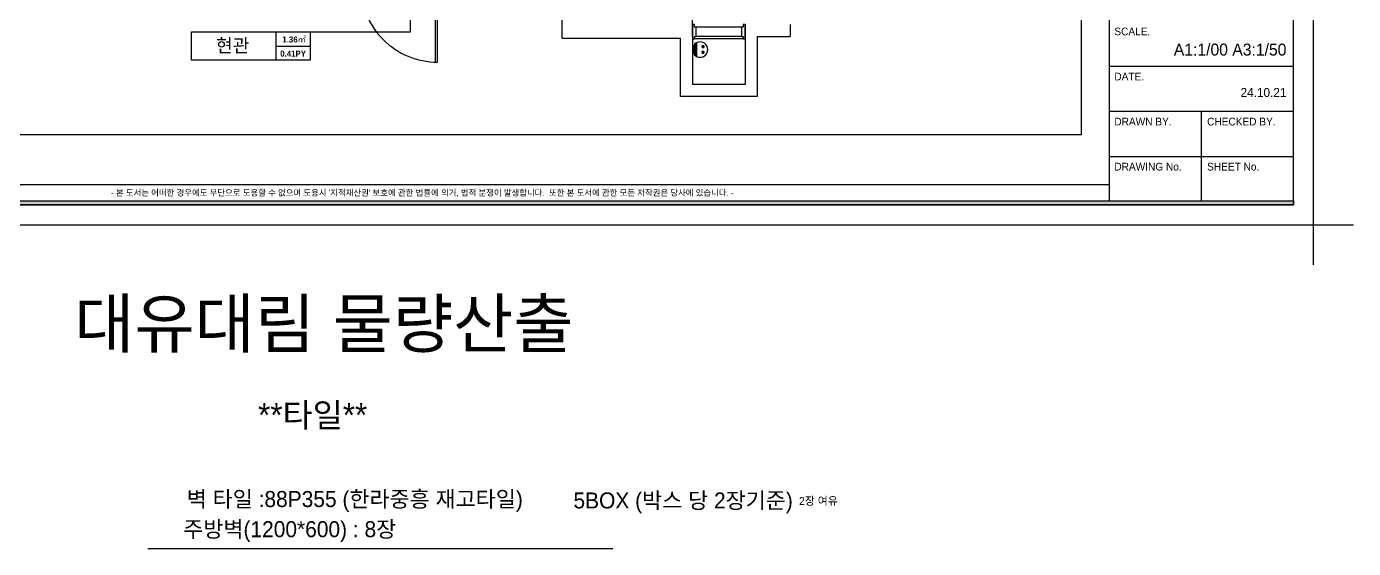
# Model space of a CAD drawing. Header units: inches. Extents: x 38372 to 259385, y 31566 to 93830.
# Drawn here: x 97843 to 114426, y 50872 to 57393 of the extents above; entities that cross this region are included whole.
import ezdxf
from ezdxf.enums import TextEntityAlignment as Align

# ---------------------------------------------------------------- set-up
doc = ezdxf.new("R2010")
doc.units = ezdxf.units.IN
doc.header["$LTSCALE"] = 50
doc.header["$MEASUREMENT"] = 0
for name, color, linetype in [('0-ELC TEXT', 7, 'Continuous'), ('03-TEXT', 3, 'Continuous'), ('2-con', 2, 'Continuous'), ('3.기호.계단선', 30, 'Continuous'), ('_LIBR', 4, 'Continuous'), ('F-SYM', 7, 'Continuous'), ('FORM(YOURNAME)-11', 1, 'Continuous'), ('RC-LIGHT', 7, 'Continuous'), ('설비', 140, 'Continuous')]:
    doc.layers.add(name, color=color, linetype=linetype)
doc.styles.add('YOURNAME', font='HY울릉도M.TTF')
doc.styles.add('넥슨고딕', font='NEXONLv1GothicBold.ttf')
doc.styles.add('코레일둥고', font='Korail_Round_Gothic_Medium.ttf')

# ---------------------------------------------------------------- blocks, each defined once
blk = doc.blocks.new('FORM-PLAN')
at = {"layer": 'FORM(YOURNAME)-11'}
h = blk.add_hatch(color=256, dxfattribs=at)
h.dxf.hatch_style = 1
h.paths.add_polyline_path([(-71444, 55115), (10556, 55115), (10556, 54915), (-71444, 54915)])
h.paths.add_polyline_path([(-71444, -2085), (10556, -2085), (10556, -2285), (-71444, -2285)])
at = {"layer": 'Defpoints', "color": 158}
for p, q in [((1346, 54915), (1346, -2085)), ((1346, -1285), (-71444, -1285))]:
    blk.add_line(p, q, dxfattribs=at)
for points in [[(-71444, -2285), (10556, -2285), (10556, 55115), (-71444, 55115)], [(-69444, 53115), (-64, 53115), (-64, 1215), (-69444, 1215)]]:
    blk.add_lwpolyline(points, close=True, dxfattribs=at)
at = {"layer": 'Defpoints', "color": 1}
blk.add_lwpolyline([(11556, -5285), (11556, -3285), (13556, -3285)], dxfattribs=at)
at = {"layer": 'FORM(YOURNAME)-11', "color": 14}
for p, q in [((1346, 4641), (10556, 4641)), ((1346, 2388), (10556, 2388)), ((5951, 2388), (5951, -2085)), ((1346, 136), (10556, 136))]:
    blk.add_line(p, q, dxfattribs=at)
at = {"layer": 'FORM(YOURNAME)-11', "color": 250}
blk.add_lwpolyline([(-72444, -3285), (11556, -3285), (11556, 56115), (-72444, 56115)], close=True, dxfattribs=at)
at = {"layer": 'FORM(YOURNAME)-11'}
blk.add_lwpolyline([(-71444, -2085), (10556, -2085), (10556, -2285), (-71444, -2285)], close=True, dxfattribs=at)
at = {"layer": 'FORM(YOURNAME)-11', "color": 14, "style": 'YOURNAME'}
for s, height, p in [('SCALE.', 386.1, (1603, 6378)), ('DATE.', 386.1, (1603, 4126)), ('DRAWN BY.', 386.1, (1603, 1873)), ('CHECKED BY.', 386.14, (6240, 1873)), ('DRAWING No.', 386.14, (1603, -379)), ('SHEET No.', 386.1, (6240, -379))]:
    blk.add_text(s, height=height, dxfattribs=at).set_placement(p, align=Align.MIDDLE_LEFT)
at = {"layer": 'FORM(YOURNAME)-11', "color": 1, "style": 'YOURNAME'}
blk.add_text("- 본 도서는 어떠한 경우에도 무단으로 도용할 수 없으며 도용시 '지적재산권' 보호에 관한 법률에 의거, 법적 분쟁이 발생합니다.  또한 본 도서에 관한 모든 저작권은 당사에 있습니다. -", height=300, dxfattribs=at).set_placement((-32990, -1685), align=Align.MIDDLE_CENTER)
at = {"layer": 'FORM(YOURNAME)-11', "color": 3, "style": 'YOURNAME'}
for tag, height, p in [('1', 450, (9905, 18188)), ('2', 450, (9905, 17544)), ('3', 450, (9905, 16257)), ('4', 450, (9905, 14326)), ('5', 515, (9905, 12009)), ('6', 515, (9905, 9757)), ('7', 515, (9905, 7504)), ('8', 515, (9905, 5252)), ('9', 515, (9905, 2999)), ('10', 515, (5655, 811)), ('11', 515, (9905, 747)), ('12', 515, (5655, -1441)), ('13', 515, (9905, -1441))]:
    blk.add_attdef(tag, text='', height=height, dxfattribs=at).set_placement(p, align=Align.MIDDLE_RIGHT)
blk = doc.blocks.new('ffwfr')
at = {"layer": '2-con', "color": 8}
for p, q in [((106165, 57268), (106165, 58590)), ((104539, 57249), (104539, 57893)), ((106825, 57418), (106825, 56668)), ((107385, 57418), (107385, 57268)), ((104539, 57249), (106015, 57249)), ((106015, 56518), (106015, 57249)), ((106165, 57268), (106165, 56668)), ((106975, 57268), (107385, 57268)), ((106975, 57268), (106975, 56518)), ((106825, 56668), (106165, 56668)), ((106975, 56518), (106015, 56518))]:
    blk.add_line(p, q, dxfattribs=at)
at = {"layer": '_LIBR', "color": 8, "linetype": 'Continuous'}
for p, q in [((106780, 57387), (106210, 57387)), ((106800, 57238), (106190, 57238)), ((106780, 57267), (106210, 57267))]:
    blk.add_line(p, q, dxfattribs=at)
for points in [[(102980, 56950), (102980, 57913), (102950, 57913), (102950, 56950)], [(106800, 57238), (106825, 57238), (106825, 57418), (106800, 57418), (106800, 57387), (106780, 57387), (106780, 57267), (106800, 57267), (106800, 57238)]]:
    blk.add_lwpolyline(points, dxfattribs=at)
blk.add_lwpolyline([(106210, 57267), (106210, 57387), (106190, 57387), (106190, 57418), (106165, 57418), (106165, 57238), (106190, 57238), (106190, 57267)], close=True, dxfattribs=at)
blk.add_arc((102979, 57911), 962, 179.9249, 270.0751, dxfattribs=at)
blk = doc.blocks.new('egoo')
at = {"layer": '설비'}
h = blk.add_hatch(color=140, dxfattribs=at)
edge = h.paths.add_edge_path()
edge.add_line((1015826, 443329), (1015567, 443329))
edge.add_ellipse((1015696, 443381), major_axis=(99, 99), ratio=1, start_angle=156.9578, end_angle=293.0422)
h = blk.add_hatch(color=140, dxfattribs=at)
edge = h.paths.add_edge_path()
edge.add_arc((1015645, 443434), 22.3, 0, 360)
h = blk.add_hatch(color=140, dxfattribs=at)
edge = h.paths.add_edge_path()
edge.add_arc((1015748, 443434), 22.3, 0, 360)
at = {"layer": '설비', "color": 140}
for centre, radius in [((1015696, 443381), 140), ((1015645, 443434), 22.3), ((1015748, 443434), 22.3)]:
    blk.add_circle(centre, radius, dxfattribs=at)

msp = doc.modelspace()

# ---------------------------------------------------------------- linework, layer by layer
at = {"layer": '0-ELC TEXT'}
for p, q in [((100961.9, 56972.1), (100961.9, 57325.9)), ((100961.9, 57149), (101386.6, 57149))]:
    msp.add_line(p, q, dxfattribs=at)
msp.add_lwpolyline([(101386.6, 57325.9), (102641.6, 57325.9), (102641.6, 58394.1)], dxfattribs=at)
msp.add_lwpolyline([(99904.7, 57325.9), (101386.6, 57325.9), (101386.6, 56972.1), (99904.7, 56972.1)], close=True, dxfattribs=at)
at = {"layer": '3.기호.계단선'}
msp.add_line((99357.6, 50871.7), (105170.3, 50871.7), dxfattribs=at)

# ---------------------------------------------------------------- block references
msp.add_blockref('ffwfr', (0, 0))
at = {"layer": 'F-SYM'}
ref = msp.add_blockref('FORM-PLAN', (111037, 55737.3), dxfattribs=dict(at, xscale=0.2500000000000001, yscale=0.2500000000000001, zscale=0.2500000000000001))
ref.add_attrib('8', 'A1:1/00 A3:1/50', dxfattribs={"layer": 'FORM(YOURNAME)-11', "color": 3, "height": 150, "style": 'YOURNAME'}).set_placement((113588.3, 57105), align=Align.MIDDLE_RIGHT)
ref.add_attrib('9', '24.10.21', dxfattribs={"layer": 'FORM(YOURNAME)-11', "color": 3, "height": 112.5, "style": 'YOURNAME'}).set_placement((113588.3, 56569.3), align=Align.MIDDLE_RIGHT)
at = {"layer": 'RC-LIGHT', "color": 140, "xscale": -0.6845238224412213, "yscale": 0.6845238224412213, "zscale": 0.6845238224412213, "rotation": 270}
msp.add_blockref('egoo', (-197244.3, -638163.3), dxfattribs=at)

# ---------------------------------------------------------------- texts
at = {"layer": '03-TEXT'}
for s, height, style, p in [('현관', 166.67, '코레일둥고', (100419.4, 57073.6)), ('1.36㎡', 75, '넥슨고딕', (101187.6, 57194.1)), ('0.41PY', 75, '넥슨고딕', (101174.7, 57017.2))]:
    msp.add_text(s, height=height, dxfattribs=dict(at, style=style)).set_placement(p, align=Align.CENTER)
at = {"layer": '03-TEXT', "color": 0, "style": '코레일둥고'}
msp.add_text('대유대림 물량산출', height=600, dxfattribs=at).set_placement((104679.6, 53381.4), align=Align.RIGHT)
at = {"layer": '03-TEXT', "color": 30, "style": '코레일둥고'}
for s, height, p in [('**타일**', 300, (102100.9, 52389.1)), ('2장 여유', 100, (107982.3, 51415.4))]:
    msp.add_text(s, height=height, dxfattribs=at).set_placement(p, align=Align.RIGHT)
at = {"layer": '03-TEXT', "color": 10, "style": '코레일둥고'}
msp.add_text('벽 타일 :88P355 (한라중흥 재고타일)', height=200, dxfattribs=at).set_placement((104045.6, 51389.1), align=Align.RIGHT)
at = {"layer": '03-TEXT', "style": '코레일둥고'}
for s, p in [('5BOX (박스 당 2장기준)', (107419.8, 51371.7)), ('주방벽(1200*600) : 8장 ', (102536.1, 51012.6))]:
    msp.add_text(s, height=200, dxfattribs=at).set_placement(p, align=Align.RIGHT)

doc.saveas('drawing.dxf')
